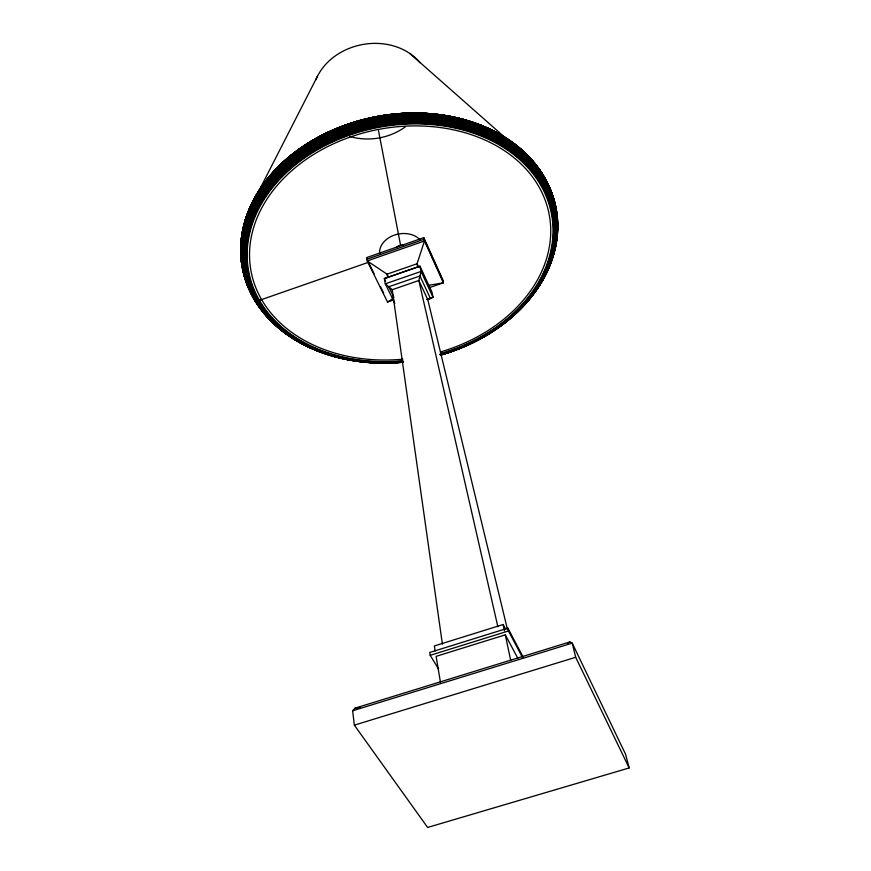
<?xml version="1.0" encoding="UTF-8"?>
<svg xmlns="http://www.w3.org/2000/svg" width="871" height="871" viewBox="0 0 871 871"><rect width="100%" height="100%" fill="white"/><g stroke="black" fill="none" stroke-linecap="round" stroke-linejoin="round"><path stroke-width="1.31" d="M317.556 76.071L254.027 200.428A157.411 120.448 -10.9 0 1 255.802 197.064M352.646 710.758L355.107 708.134L569.895 641.938L572.214 643.136L625.628 754.351L629.167 767.95L427.628 827.45L354.345 725.151L352.646 710.758L572.214 643.136L575.687 657.289L629.167 767.95M429.425 287.615L443.393 282.803L442.664 279.482L423.796 237.641L366.669 257.587L367.224 260.93L387.541 302.041L393.115 298.579M567.544 643.277L569.895 641.938M507.499 629.57L427.803 299.711L433.018 297.305L431.918 292.035L419.985 266.188L384.34 278.546L385.276 283.837L394.813 303.326M385.526 280.974L384.34 278.546L419.985 266.188L421.052 271.447L433.018 297.305L426.725 299.472M261.594 299.591L259.46 300.332L368.226 262.4M366.941 259.22L424.133 239.253L443.023 281.104M392.222 289.705L418.842 280.516L421.052 271.447L385.276 283.837L392.222 289.705L442.381 644.061M387.541 302.041L393.888 299.853M427.846 299.384L430.416 298.503L419.953 275.987L388.749 286.777L393.91 297.338M505.67 629.221L503.166 624.518L434.346 645.966L435.195 651.007M523.438 657.605L507.88 628.154L429.751 652.466L430.22 655.308L438.57 669.037M430.22 655.308L508.479 630.974L522.175 656.865M517.842 658.291L505.332 634.85L436.099 656.353L440.41 682.004M354.345 725.151L575.687 657.289M428.434 285.383L443.393 282.803L424.493 240.951L423.796 237.641M355.107 708.134L360.496 707.361M409.795 53.458L506.922 139.186M367.54 260.429L374.105 273.734M380.671 287.027L383.654 293.07M388.237 276.575L387.072 274.169L367.224 260.93L424.493 240.951L417.078 263.75L417.764 267.157M427.803 299.711L418.842 280.516L497.853 626.75M418.766 267.397L417.078 263.75L387.072 274.169L387.682 277.588M507.88 628.154L508.479 630.974M503.166 624.518L504.483 630.778M505.332 634.85L510.667 660.349M378.515 130.694L400.606 245.415M402.838 359.19A151.75 115.582 -10.9 0 1 262.694 206.22A151.75 115.582 -10.9 0 1 514.304 157.978A151.75 115.582 -10.9 0 1 440.465 351.971M379.658 253.755A22.189 16.865 -10.9 0 1 394.334 235.126A22.189 16.865 -10.9 0 1 419.92 239.699M402.87 360.823A154.102 117.378 -10.9 0 1 260.516 205.48A154.102 117.378 -10.9 0 1 516.057 156.486A154.102 117.378 -10.9 0 1 441.042 353.506M402.859 361.171A154.7 117.846 -10.9 0 1 260.135 204.892A154.7 117.846 -10.9 0 1 517.058 156.519A154.7 117.846 -10.9 0 1 439.888 354.203M402.838 361.628A155.637 118.576 -10.9 0 1 259.242 204.391A155.637 118.576 -10.9 0 1 517.712 155.724A155.637 118.576 -10.9 0 1 440.073 354.628M440.225 354.922A156.508 119.262 -10.9 0 0 518.31 154.864A156.508 119.262 -10.9 0 0 258.371 203.803A156.508 119.262 -10.9 0 0 402.805 361.966A159.066 121.341 -10.9 0 1 394.835 362.576M402.74 362.173A157.303 119.893 -10.9 0 1 257.522 203.259A157.303 119.893 -10.9 0 1 518.681 153.862A157.303 119.893 -10.9 0 1 440.661 355.009M403.001 362.227A158.01 120.459 -10.9 0 1 256.705 202.736A158.01 120.459 -10.9 0 1 519.04 152.904A158.01 120.459 -10.9 0 1 440.748 355.052M402.925 362.162A158.598 120.949 -10.9 0 1 256.063 202.028A158.598 120.949 -10.9 0 1 519.377 152.011A158.598 120.949 -10.9 0 1 440.802 354.976M373.681 362.641A159.066 121.341 -10.9 0 1 264.359 187.537A159.066 121.341 -10.9 0 1 525.191 156.061A159.066 121.341 -10.9 0 1 442.087 354.388M389.5 362.804A159.066 121.341 -10.9 0 1 376.283 362.761M338.928 357.393A159.393 121.646 -10.9 0 1 264.272 186.35A159.393 121.646 -10.9 0 1 501.38 137.629A159.393 121.646 -10.9 0 1 503.384 323.598M501.25 325.177A159.393 121.646 -10.9 0 1 482.218 337.317M479.943 338.558A159.393 121.646 -10.9 0 1 472.942 342.129M470.558 343.272A159.393 121.646 -10.9 0 1 466.943 344.916M464.504 345.983A159.393 121.646 -10.9 0 1 457.123 348.966M454.629 349.902A159.393 121.646 -10.9 0 1 450.895 351.231M449.654 351.655A159.393 121.646 -10.9 0 1 445.887 352.886M401.4 361.781A159.393 121.646 -10.9 0 1 394.726 362.26M382.717 362.576A159.393 121.646 -10.9 0 1 376.13 362.445M373.517 362.325A159.393 121.646 -10.9 0 1 370.828 362.173M368.128 361.988A159.393 121.646 -10.9 0 1 364.067 361.628M361.378 361.345A159.393 121.646 -10.9 0 1 358.678 361.019M355.999 360.648A159.393 121.646 -10.9 0 1 353.321 360.256M350.665 359.81A159.393 121.646 -10.9 0 1 346.702 359.092M344.089 358.558A159.393 121.646 -10.9 0 1 341.497 357.992M273.374 323.097A159.589 121.831 -10.9 0 1 291.698 157.15A159.589 121.831 -10.9 0 1 504.755 138.848A159.589 121.831 -10.9 0 1 527.042 301.322M517.494 311.208A159.589 121.831 -10.9 0 1 515.469 313.081M513.498 314.856A159.589 121.831 -10.9 0 1 511.549 316.554M494.684 329.271A159.589 121.831 -10.9 0 1 491.32 331.448M336.206 356.304A159.589 121.831 -10.9 0 1 327.082 353.68M316.913 350.066A159.589 121.831 -10.9 0 1 311.97 348.03M305.982 345.275A159.589 121.831 -10.9 0 1 284.392 332.265M282.291 330.686A159.589 121.831 -10.9 0 1 276.292 325.743M257.99 304.926A159.643 121.918 -10.9 0 1 381.302 117.476A159.643 121.918 -10.9 0 1 552.933 255.726A159.643 121.918 -10.9 0 0 381.302 117.476A159.643 121.918 -10.9 0 0 257.979 304.894M552.53 257.043A159.643 121.918 -10.9 0 1 542.023 280.081A159.643 121.918 -10.9 0 0 552.519 257.01M281.115 329.303A159.643 121.918 -10.9 0 0 283.184 330.904A159.643 121.918 -10.9 0 1 281.104 329.26M277.109 326.004A159.643 121.918 -10.9 0 1 263.761 312.515A159.643 121.918 -10.9 0 0 274.223 323.413M242.432 267.615A159.513 121.875 -10.9 0 1 388.934 115.614A159.513 121.875 -10.9 0 1 557.353 227.255M557.255 229.911A159.513 121.875 -10.9 0 1 557.07 232.568M556.83 235.224A159.513 121.875 -10.9 0 1 556.504 237.892M556.112 240.559A159.513 121.875 -10.9 0 1 555.644 243.216M555.099 245.862A159.513 121.875 -10.9 0 1 554.5 248.496M553.814 251.12A159.513 121.875 -10.9 0 1 553.074 253.722M274.191 322.662A159.513 121.875 -10.9 0 1 272.177 320.778M270.217 318.84A159.513 121.875 -10.9 0 1 267.353 315.857M265.513 313.81A159.513 121.875 -10.9 0 1 262.857 310.664M253.646 297.359A159.513 121.875 -10.9 0 1 242.693 268.91M253.047 295.835A159.393 121.809 -10.9 0 1 242.748 268.551M242.497 267.255A159.393 121.809 -10.9 0 1 387.181 115.582A159.393 121.809 -10.9 0 1 557.19 224.304M555.785 209.465A159.219 121.7 -10.9 0 1 556.166 212.099M556.471 214.745A159.219 121.7 -10.9 0 1 556.95 222.671M250.652 290.751A159.219 121.7 -10.9 0 1 247.908 284.686M244.435 274.615A159.219 121.7 -10.9 0 1 242.857 268.181M242.356 265.601A159.219 121.7 -10.9 0 1 376.86 117.03A159.219 121.7 -10.9 0 1 555.317 206.83M241.43 257.326A159.012 121.57 -10.9 0 1 372.527 117.705A159.012 121.57 -10.9 0 1 551.18 192.382M553.564 200.025A159.012 121.57 -10.9 0 1 554.217 202.616M241.234 247.527A158.762 121.396 -10.9 0 1 378.558 116.398A158.762 121.396 -10.9 0 1 550.875 192.132M242.759 232.372A158.478 121.2 -10.9 0 1 378.025 116.409A158.478 121.2 -10.9 0 1 544.059 177.695M545.322 180.025A158.478 121.2 -10.9 0 1 546.509 182.377M547.63 184.75A158.478 121.2 -10.9 0 1 548.676 187.134M549.645 189.519A158.478 121.2 -10.9 0 1 550.548 191.914M242.835 233.341A158.152 120.982 -10.9 0 1 358.025 121.036A158.152 120.982 -10.9 0 1 524.353 152.675M527.14 155.441A158.152 120.982 -10.9 0 1 532.323 161.146M541.686 174.08A158.152 120.982 -10.9 0 1 543.047 176.378M544.342 178.686A158.152 120.982 -10.9 0 1 545.562 181.026M243.14 233.08A157.803 120.721 -10.9 0 1 245.524 221.778M247.026 216.737A157.803 120.721 -10.9 0 1 251.371 205.48M253.711 200.591A157.803 120.721 -10.9 0 1 379.56 116.104A157.803 120.721 -10.9 0 1 524.952 153.514M529.437 158.184A157.803 120.721 -10.9 0 1 531.963 161.048M245.524 222.824A157.411 120.448 -10.9 0 1 247.353 216.531M257.054 194.821A157.411 120.448 -10.9 0 1 261.18 188.136M263.434 184.837A157.411 120.448 -10.9 0 1 267.451 179.426M269.15 177.303A157.411 120.448 -10.9 0 1 529.067 158.119M315.857 79.816A58.934 49.059 -10.9 0 1 363.849 44.301A58.934 49.059 -10.9 0 1 420.018 62.69M405.451 126.763A54.949 45.749 -10.9 0 1 349.99 136.486M396.327 247.331A7.316 5.564 -10.9 0 1 403.306 245.154M289.673 335.487A159.643 121.918 -10.9 0 0 291.916 336.946A159.643 121.918 -10.9 0 1 289.662 335.455M259.558 307.136A159.643 121.918 -10.9 0 0 261.191 309.314A159.643 121.918 -10.9 0 1 259.547 307.093"/></g></svg>
